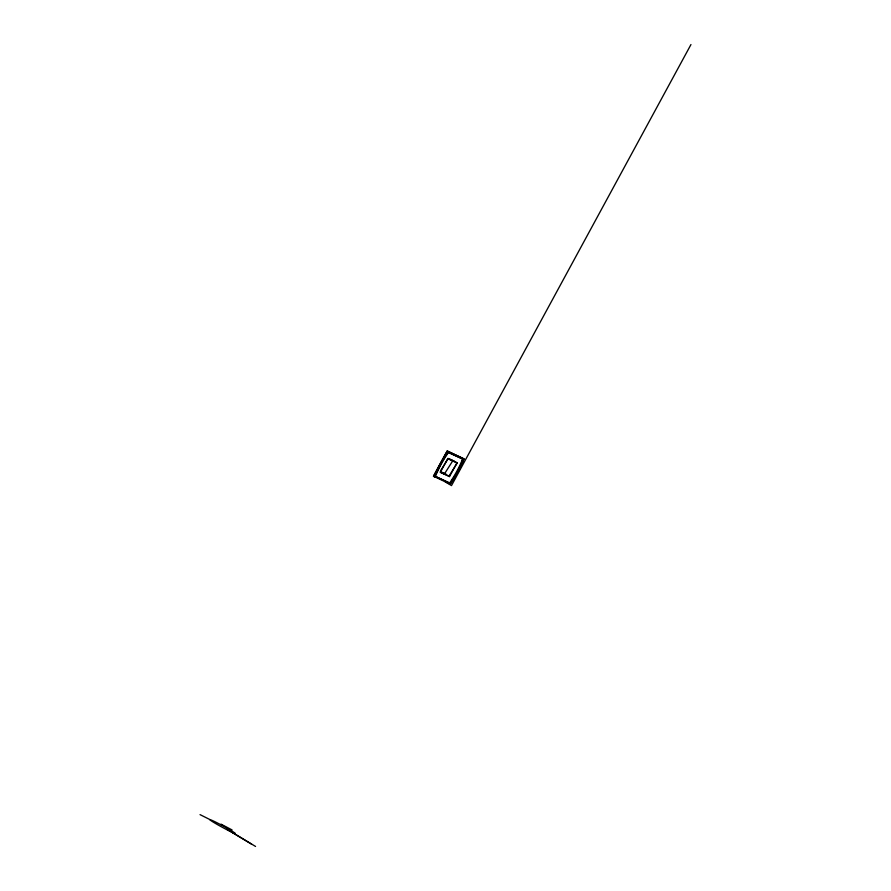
<?xml version="1.0" encoding="UTF-8"?>
<svg xmlns="http://www.w3.org/2000/svg" width="891" height="891" viewBox="0 0 891 891"><rect width="100%" height="100%" fill="white"/><g stroke="black" fill="none" stroke-linecap="round" stroke-linejoin="round"><path stroke-width="1.34" d="M435.387 476.485L436.055 474.858A82.139 52.391 -58.9 0 1 447.405 453.965L448.418 452.494L463.387 459.4L462.707 461.026A82.139 52.391 -58.9 0 1 451.358 481.92L450.356 483.39L434.674 476.061L450.356 483.39M448.418 452.494L447.705 452.06L462.674 458.965L461.995 460.591A82.139 52.391 -58.9 0 1 450.646 481.496L449.643 482.967M449.498 476.585L457.038 462.685L447.839 458.442L440.299 472.341L449.498 476.585L448.451 475.95M690.959 44.55L451.492 485.595L445.199 481.808M440.566 470.749L448.062 458.809L457.217 463.042L449.042 476.061L440.399 472.23M444.42 473.934L452.684 460.948L450.824 459.556M200.041 814.63L210.309 819.765M448.396 451.692A82.863 52.847 -58.9 0 0 434.685 476.952L433.505 476.24A59.563 5.268 -61.8 0 0 447.215 450.98L464.077 458.932A82.863 52.847 -58.9 0 1 450.367 484.192L433.505 476.24L434.608 474.101A58.884 5.212 -61.8 0 1 446.046 453.018L447.215 450.98L464.077 458.932M448.552 458.509L454.31 461.17M440.366 471.539L446.124 474.19M232.061 829.933L221.046 824.175L221.67 825.2M462.674 458.965L463.387 459.4M449.187 483.479L450.367 484.192M231.827 832.149L255.561 846.45M226.559 829.087L251.552 844.145M442.638 472.586L444.498 473.967M436.3 472.263A82.139 52.391 -58.9 0 1 446.692 453.53M462.251 460.569A59.563 59.196 -32.2 0 1 461.493 462.875M460.658 465.135A59.563 59.196 -32.2 0 1 452.327 479.759M234.923 833.185L234.3 832.628A14.211 0.768 28.5 0 0 213.84 821.201A14.211 0.768 28.5 0 0 217.905 824.854A14.211 0.768 28.5 0 0 234.923 833.185"/></g></svg>
